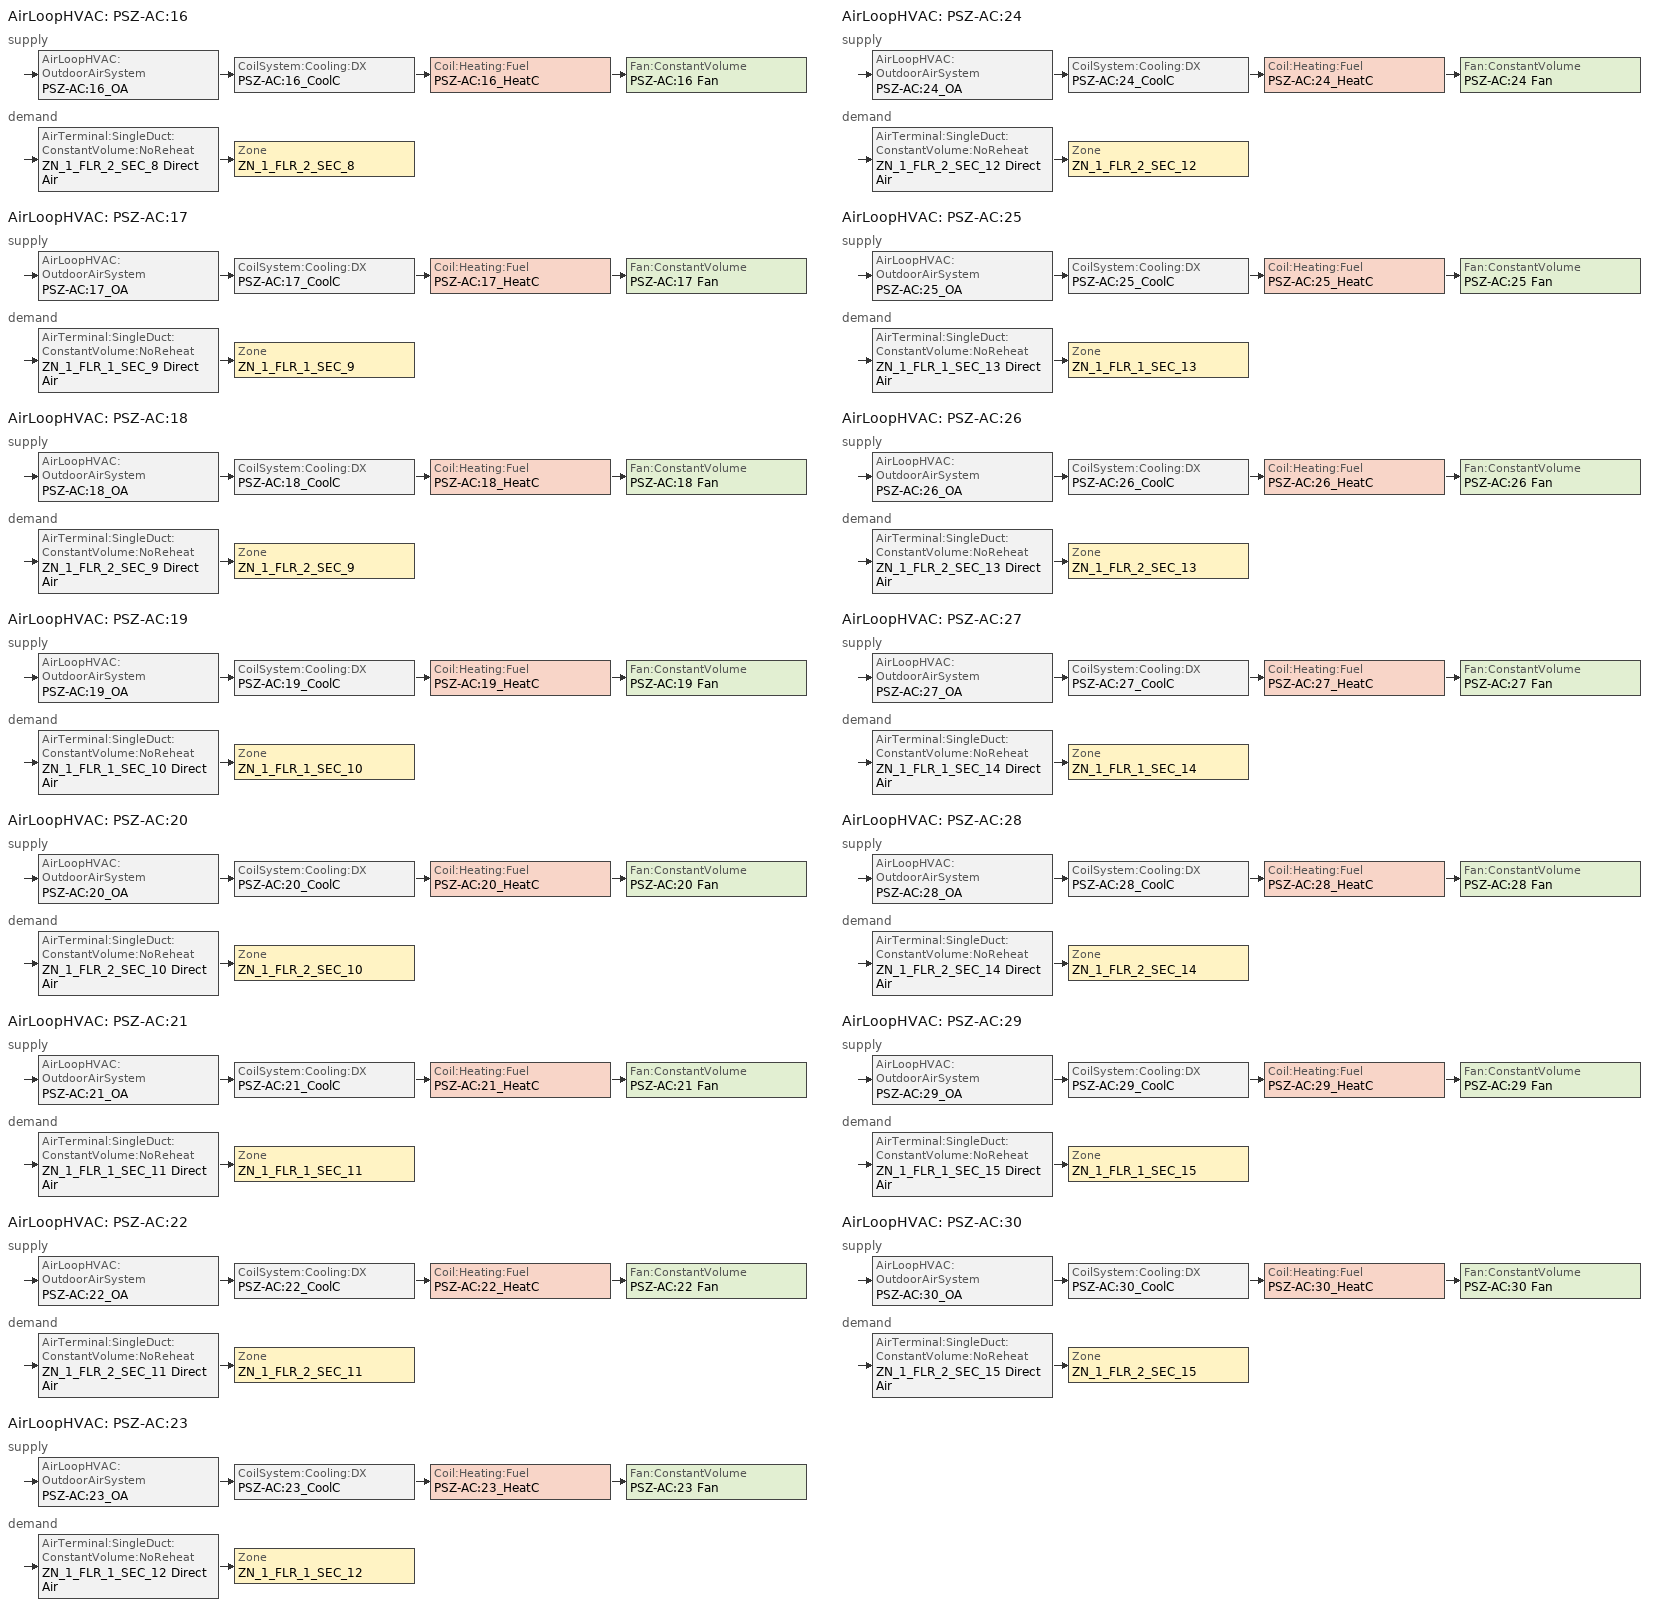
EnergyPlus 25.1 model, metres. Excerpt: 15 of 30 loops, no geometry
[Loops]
AirLoopHVAC 'PSZ-AC:16'
 supply: AirLoopHVAC:OutdoorAirSystem 'PSZ-AC:16_OA' > CoilSystem:Cooling:DX 'PSZ-AC:16_CoolC' > Coil:Heating:Fuel 'PSZ-AC:16_HeatC' > Fan:ConstantVolume 'PSZ-AC:16 Fan'
 demand: AirTerminal:SingleDuct:ConstantVolume:NoReheat 'ZN_1_FLR_2_SEC_8 Direct Air' > Zone 'ZN_1_FLR_2_SEC_8'
AirLoopHVAC 'PSZ-AC:17'
 supply: AirLoopHVAC:OutdoorAirSystem 'PSZ-AC:17_OA' > CoilSystem:Cooling:DX 'PSZ-AC:17_CoolC' > Coil:Heating:Fuel 'PSZ-AC:17_HeatC' > Fan:ConstantVolume 'PSZ-AC:17 Fan'
 demand: AirTerminal:SingleDuct:ConstantVolume:NoReheat 'ZN_1_FLR_1_SEC_9 Direct Air' > Zone 'ZN_1_FLR_1_SEC_9'
AirLoopHVAC 'PSZ-AC:18'
 supply: AirLoopHVAC:OutdoorAirSystem 'PSZ-AC:18_OA' > CoilSystem:Cooling:DX 'PSZ-AC:18_CoolC' > Coil:Heating:Fuel 'PSZ-AC:18_HeatC' > Fan:ConstantVolume 'PSZ-AC:18 Fan'
 demand: AirTerminal:SingleDuct:ConstantVolume:NoReheat 'ZN_1_FLR_2_SEC_9 Direct Air' > Zone 'ZN_1_FLR_2_SEC_9'
AirLoopHVAC 'PSZ-AC:19'
 supply: AirLoopHVAC:OutdoorAirSystem 'PSZ-AC:19_OA' > CoilSystem:Cooling:DX 'PSZ-AC:19_CoolC' > Coil:Heating:Fuel 'PSZ-AC:19_HeatC' > Fan:ConstantVolume 'PSZ-AC:19 Fan'
 demand: AirTerminal:SingleDuct:ConstantVolume:NoReheat 'ZN_1_FLR_1_SEC_10 Direct Air' > Zone 'ZN_1_FLR_1_SEC_10'
AirLoopHVAC 'PSZ-AC:20'
 supply: AirLoopHVAC:OutdoorAirSystem 'PSZ-AC:20_OA' > CoilSystem:Cooling:DX 'PSZ-AC:20_CoolC' > Coil:Heating:Fuel 'PSZ-AC:20_HeatC' > Fan:ConstantVolume 'PSZ-AC:20 Fan'
 demand: AirTerminal:SingleDuct:ConstantVolume:NoReheat 'ZN_1_FLR_2_SEC_10 Direct Air' > Zone 'ZN_1_FLR_2_SEC_10'
AirLoopHVAC 'PSZ-AC:21'
 supply: AirLoopHVAC:OutdoorAirSystem 'PSZ-AC:21_OA' > CoilSystem:Cooling:DX 'PSZ-AC:21_CoolC' > Coil:Heating:Fuel 'PSZ-AC:21_HeatC' > Fan:ConstantVolume 'PSZ-AC:21 Fan'
 demand: AirTerminal:SingleDuct:ConstantVolume:NoReheat 'ZN_1_FLR_1_SEC_11 Direct Air' > Zone 'ZN_1_FLR_1_SEC_11'
AirLoopHVAC 'PSZ-AC:22'
 supply: AirLoopHVAC:OutdoorAirSystem 'PSZ-AC:22_OA' > CoilSystem:Cooling:DX 'PSZ-AC:22_CoolC' > Coil:Heating:Fuel 'PSZ-AC:22_HeatC' > Fan:ConstantVolume 'PSZ-AC:22 Fan'
 demand: AirTerminal:SingleDuct:ConstantVolume:NoReheat 'ZN_1_FLR_2_SEC_11 Direct Air' > Zone 'ZN_1_FLR_2_SEC_11'
AirLoopHVAC 'PSZ-AC:23'
 supply: AirLoopHVAC:OutdoorAirSystem 'PSZ-AC:23_OA' > CoilSystem:Cooling:DX 'PSZ-AC:23_CoolC' > Coil:Heating:Fuel 'PSZ-AC:23_HeatC' > Fan:ConstantVolume 'PSZ-AC:23 Fan'
 demand: AirTerminal:SingleDuct:ConstantVolume:NoReheat 'ZN_1_FLR_1_SEC_12 Direct Air' > Zone 'ZN_1_FLR_1_SEC_12'
AirLoopHVAC 'PSZ-AC:24'
 supply: AirLoopHVAC:OutdoorAirSystem 'PSZ-AC:24_OA' > CoilSystem:Cooling:DX 'PSZ-AC:24_CoolC' > Coil:Heating:Fuel 'PSZ-AC:24_HeatC' > Fan:ConstantVolume 'PSZ-AC:24 Fan'
 demand: AirTerminal:SingleDuct:ConstantVolume:NoReheat 'ZN_1_FLR_2_SEC_12 Direct Air' > Zone 'ZN_1_FLR_2_SEC_12'
AirLoopHVAC 'PSZ-AC:25'
 supply: AirLoopHVAC:OutdoorAirSystem 'PSZ-AC:25_OA' > CoilSystem:Cooling:DX 'PSZ-AC:25_CoolC' > Coil:Heating:Fuel 'PSZ-AC:25_HeatC' > Fan:ConstantVolume 'PSZ-AC:25 Fan'
 demand: AirTerminal:SingleDuct:ConstantVolume:NoReheat 'ZN_1_FLR_1_SEC_13 Direct Air' > Zone 'ZN_1_FLR_1_SEC_13'
AirLoopHVAC 'PSZ-AC:26'
 supply: AirLoopHVAC:OutdoorAirSystem 'PSZ-AC:26_OA' > CoilSystem:Cooling:DX 'PSZ-AC:26_CoolC' > Coil:Heating:Fuel 'PSZ-AC:26_HeatC' > Fan:ConstantVolume 'PSZ-AC:26 Fan'
 demand: AirTerminal:SingleDuct:ConstantVolume:NoReheat 'ZN_1_FLR_2_SEC_13 Direct Air' > Zone 'ZN_1_FLR_2_SEC_13'
AirLoopHVAC 'PSZ-AC:27'
 supply: AirLoopHVAC:OutdoorAirSystem 'PSZ-AC:27_OA' > CoilSystem:Cooling:DX 'PSZ-AC:27_CoolC' > Coil:Heating:Fuel 'PSZ-AC:27_HeatC' > Fan:ConstantVolume 'PSZ-AC:27 Fan'
 demand: AirTerminal:SingleDuct:ConstantVolume:NoReheat 'ZN_1_FLR_1_SEC_14 Direct Air' > Zone 'ZN_1_FLR_1_SEC_14'
AirLoopHVAC 'PSZ-AC:28'
 supply: AirLoopHVAC:OutdoorAirSystem 'PSZ-AC:28_OA' > CoilSystem:Cooling:DX 'PSZ-AC:28_CoolC' > Coil:Heating:Fuel 'PSZ-AC:28_HeatC' > Fan:ConstantVolume 'PSZ-AC:28 Fan'
 demand: AirTerminal:SingleDuct:ConstantVolume:NoReheat 'ZN_1_FLR_2_SEC_14 Direct Air' > Zone 'ZN_1_FLR_2_SEC_14'
AirLoopHVAC 'PSZ-AC:29'
 supply: AirLoopHVAC:OutdoorAirSystem 'PSZ-AC:29_OA' > CoilSystem:Cooling:DX 'PSZ-AC:29_CoolC' > Coil:Heating:Fuel 'PSZ-AC:29_HeatC' > Fan:ConstantVolume 'PSZ-AC:29 Fan'
 demand: AirTerminal:SingleDuct:ConstantVolume:NoReheat 'ZN_1_FLR_1_SEC_15 Direct Air' > Zone 'ZN_1_FLR_1_SEC_15'
AirLoopHVAC 'PSZ-AC:30'
 supply: AirLoopHVAC:OutdoorAirSystem 'PSZ-AC:30_OA' > CoilSystem:Cooling:DX 'PSZ-AC:30_CoolC' > Coil:Heating:Fuel 'PSZ-AC:30_HeatC' > Fan:ConstantVolume 'PSZ-AC:30 Fan'
 demand: AirTerminal:SingleDuct:ConstantVolume:NoReheat 'ZN_1_FLR_2_SEC_15 Direct Air' > Zone 'ZN_1_FLR_2_SEC_15'
[ComponentCost:LineItem]
Name | Line Item Type | Item | Cost per Each {$} | Quantity | Cost per Unit of Output Capacity {$/kW}
Daylighting:ZN_1_FLR_2_SEC_8 | Daylighting:Controls | ZN_1_FLR_2_SEC_8 | 1 | 0
Infiltration:ZN_1_FLR_2_SEC_8 | General | ZN_1_FLR_2_SEC_8 | 1 | 0.0362
People:ZN_1_FLR_2_SEC_8 | General | ZN_1_FLR_2_SEC_8 | 1 | 2.6803
LIGHTING EQUIP:ZN_1_FLR_2_SEC_8 | Lights | ZN_1_FLR_2_SEC_8 |  |  | 1
ELECTRIC EQUIPMENT:ZN_1_FLR_2_SEC_8:MiscPlug | General | ZN_1_FLR_2_SEC_8 | 1 | 0.5388
Daylighting:ZN_1_FLR_1_SEC_9 | Daylighting:Controls | ZN_1_FLR_1_SEC_9 | 1 | 0
Infiltration:ZN_1_FLR_1_SEC_9 | General | ZN_1_FLR_1_SEC_9 | 1 | 0.0351
People:ZN_1_FLR_1_SEC_9 | General | ZN_1_FLR_1_SEC_9 | 1 | 2.6035
LIGHTING EQUIP:ZN_1_FLR_1_SEC_9 | Lights | ZN_1_FLR_1_SEC_9 |  |  | 1
ELECTRIC EQUIPMENT:ZN_1_FLR_1_SEC_9:MiscPlug | General | ZN_1_FLR_1_SEC_9 | 1 | 0.5234
Daylighting:ZN_1_FLR_2_SEC_9 | Daylighting:Controls | ZN_1_FLR_2_SEC_9 | 1 | 0
Infiltration:ZN_1_FLR_2_SEC_9 | General | ZN_1_FLR_2_SEC_9 | 1 | 0.0351
People:ZN_1_FLR_2_SEC_9 | General | ZN_1_FLR_2_SEC_9 | 1 | 2.6035
LIGHTING EQUIP:ZN_1_FLR_2_SEC_9 | Lights | ZN_1_FLR_2_SEC_9 |  |  | 1
ELECTRIC EQUIPMENT:ZN_1_FLR_2_SEC_9:MiscPlug | General | ZN_1_FLR_2_SEC_9 | 1 | 0.5234
Daylighting:ZN_1_FLR_1_SEC_10 | Daylighting:Controls | ZN_1_FLR_1_SEC_10 | 1 | 0
Infiltration:ZN_1_FLR_1_SEC_10 | General | ZN_1_FLR_1_SEC_10 | 1 | 0.0362
People:ZN_1_FLR_1_SEC_10 | General | ZN_1_FLR_1_SEC_10 | 1 | 2.6803
LIGHTING EQUIP:ZN_1_FLR_1_SEC_10 | Lights | ZN_1_FLR_1_SEC_10 |  |  | 1
ELECTRIC EQUIPMENT:ZN_1_FLR_1_SEC_10:MiscPlug | General | ZN_1_FLR_1_SEC_10 | 1 | 0.5388
Daylighting:ZN_1_FLR_2_SEC_10 | Daylighting:Controls | ZN_1_FLR_2_SEC_10 | 1 | 0
Infiltration:ZN_1_FLR_2_SEC_10 | General | ZN_1_FLR_2_SEC_10 | 1 | 0.0362
People:ZN_1_FLR_2_SEC_10 | General | ZN_1_FLR_2_SEC_10 | 1 | 2.6803
LIGHTING EQUIP:ZN_1_FLR_2_SEC_10 | Lights | ZN_1_FLR_2_SEC_10 |  |  | 1
ELECTRIC EQUIPMENT:ZN_1_FLR_2_SEC_10:MiscPlug | General | ZN_1_FLR_2_SEC_10 | 1 | 0.5388
Daylighting:ZN_1_FLR_1_SEC_11 | Daylighting:Controls | ZN_1_FLR_1_SEC_11 | 1 | 0
Infiltration:ZN_1_FLR_1_SEC_11 | General | ZN_1_FLR_1_SEC_11 | 1 | 0.0252
People:ZN_1_FLR_1_SEC_11 | General | ZN_1_FLR_1_SEC_11 | 1 | 1.8637
LIGHTING EQUIP:ZN_1_FLR_1_SEC_11 | Lights | ZN_1_FLR_1_SEC_11 |  |  | 1
ELECTRIC EQUIPMENT:ZN_1_FLR_1_SEC_11:MiscPlug | General | ZN_1_FLR_1_SEC_11 | 1 | 0.3746
Daylighting:ZN_1_FLR_2_SEC_11 | Daylighting:Controls | ZN_1_FLR_2_SEC_11 | 1 | 0
Infiltration:ZN_1_FLR_2_SEC_11 | General | ZN_1_FLR_2_SEC_11 | 1 | 0.0252
People:ZN_1_FLR_2_SEC_11 | General | ZN_1_FLR_2_SEC_11 | 1 | 1.8637
LIGHTING EQUIP:ZN_1_FLR_2_SEC_11 | Lights | ZN_1_FLR_2_SEC_11 |  |  | 1
ELECTRIC EQUIPMENT:ZN_1_FLR_2_SEC_11:MiscPlug | General | ZN_1_FLR_2_SEC_11 | 1 | 0.3746
Daylighting:ZN_1_FLR_1_SEC_12 | Daylighting:Controls | ZN_1_FLR_1_SEC_12 | 1 | 0
Infiltration:ZN_1_FLR_1_SEC_12 | General | ZN_1_FLR_1_SEC_12 | 1 | 0.0855
People:ZN_1_FLR_1_SEC_12 | General | ZN_1_FLR_1_SEC_12 | 1 | 6.3309
LIGHTING EQUIP:ZN_1_FLR_1_SEC_12 | Lights | ZN_1_FLR_1_SEC_12 |  |  | 1
ELECTRIC EQUIPMENT:ZN_1_FLR_1_SEC_12:MiscPlug | General | ZN_1_FLR_1_SEC_12 | 1 | 1.2727
Daylighting:ZN_1_FLR_2_SEC_12 | Daylighting:Controls | ZN_1_FLR_2_SEC_12 | 1 | 0
Infiltration:ZN_1_FLR_2_SEC_12 | General | ZN_1_FLR_2_SEC_12 | 1 | 0.0855
People:ZN_1_FLR_2_SEC_12 | General | ZN_1_FLR_2_SEC_12 | 1 | 6.3309
LIGHTING EQUIP:ZN_1_FLR_2_SEC_12 | Lights | ZN_1_FLR_2_SEC_12 |  |  | 1
ELECTRIC EQUIPMENT:ZN_1_FLR_2_SEC_12:MiscPlug | General | ZN_1_FLR_2_SEC_12 | 1 | 1.2727
Infiltration:ZN_1_FLR_1_SEC_13 | General | ZN_1_FLR_1_SEC_13 | 1 | 0.0954
People:ZN_1_FLR_1_SEC_13 | General | ZN_1_FLR_1_SEC_13 | 1 | 7.0708
LIGHTING EQUIP:ZN_1_FLR_1_SEC_13 | Lights | ZN_1_FLR_1_SEC_13 |  |  | 1
ELECTRIC EQUIPMENT:ZN_1_FLR_1_SEC_13:MiscPlug | General | ZN_1_FLR_1_SEC_13 | 1 | 1.4214
Infiltration:ZN_1_FLR_2_SEC_13 | General | ZN_1_FLR_2_SEC_13 | 1 | 0.0954
People:ZN_1_FLR_2_SEC_13 | General | ZN_1_FLR_2_SEC_13 | 1 | 7.0708
LIGHTING EQUIP:ZN_1_FLR_2_SEC_13 | Lights | ZN_1_FLR_2_SEC_13 |  |  | 1
ELECTRIC EQUIPMENT:ZN_1_FLR_2_SEC_13:MiscPlug | General | ZN_1_FLR_2_SEC_13 | 1 | 1.4214
Infiltration:ZN_1_FLR_1_SEC_14 | General | ZN_1_FLR_1_SEC_14 | 1 | 0.0087
People:ZN_1_FLR_1_SEC_14 | General | ZN_1_FLR_1_SEC_14 | 1 | 0.6436
LIGHTING EQUIP:ZN_1_FLR_1_SEC_14 | Lights | ZN_1_FLR_1_SEC_14 |  |  | 1
ELECTRIC EQUIPMENT:ZN_1_FLR_1_SEC_14:MiscPlug | General | ZN_1_FLR_1_SEC_14 | 1 | 0.1294
Infiltration:ZN_1_FLR_2_SEC_14 | General | ZN_1_FLR_2_SEC_14 | 1 | 0.0087
People:ZN_1_FLR_2_SEC_14 | General | ZN_1_FLR_2_SEC_14 | 1 | 0.6436
LIGHTING EQUIP:ZN_1_FLR_2_SEC_14 | Lights | ZN_1_FLR_2_SEC_14 |  |  | 1
ELECTRIC EQUIPMENT:ZN_1_FLR_2_SEC_14:MiscPlug | General | ZN_1_FLR_2_SEC_14 | 1 | 0.1294
Infiltration:ZN_1_FLR_1_SEC_15 | General | ZN_1_FLR_1_SEC_15 | 1 | 0.0954
People:ZN_1_FLR_1_SEC_15 | General | ZN_1_FLR_1_SEC_15 | 1 | 7.0708
LIGHTING EQUIP:ZN_1_FLR_1_SEC_15 | Lights | ZN_1_FLR_1_SEC_15 |  |  | 1
ELECTRIC EQUIPMENT:ZN_1_FLR_1_SEC_15:MiscPlug | General | ZN_1_FLR_1_SEC_15 | 1 | 1.4214
Infiltration:ZN_1_FLR_2_SEC_15 | General | ZN_1_FLR_2_SEC_15 | 1 | 0.0954
People:ZN_1_FLR_2_SEC_15 | General | ZN_1_FLR_2_SEC_15 | 1 | 7.0708
LIGHTING EQUIP:ZN_1_FLR_2_SEC_15 | Lights | ZN_1_FLR_2_SEC_15 |  |  | 1
ELECTRIC EQUIPMENT:ZN_1_FLR_2_SEC_15:MiscPlug | General | ZN_1_FLR_2_SEC_15 | 1 | 1.4214
[Sizing:Zone] Zone Cooling Design Supply Air Temperature Input Method=SupplyAirTemperature; Zone Cooling Design Supply Air Temperature {C}=14; Zone Heating Design Supply Air Temperature Input Method=SupplyAirTemperature; Zone Heating Design Supply Air Temperature {C}=40; Zone Cooling Design Supply Air Humidity Ratio {kgWater/kgDryAir}=0.0085; Zone Heating Design Supply Air Humidity Ratio {kgWater/kgDryAir}=0.008; Zone Heating Sizing Factor=0; Zone Cooling Sizing Factor=0; Cooling Design Air Flow Method=DesignDay; Cooling Design Air Flow Rate {m3/s}=0; Cooling Minimum Air Flow {m3/s}=0; Cooling Minimum Air Flow Fraction=0; Heating Design Air Flow Method=DesignDay; Heating Design Air Flow Rate {m3/s}=0
Name | Design Specification Outdoor Air Object
ZN_1_FLR_2_SEC_8 | SZ DSOA ZN_1_FLR_2_SEC_8
ZN_1_FLR_1_SEC_9 | SZ DSOA ZN_1_FLR_1_SEC_9
ZN_1_FLR_2_SEC_9 | SZ DSOA ZN_1_FLR_2_SEC_9
ZN_1_FLR_1_SEC_10 | SZ DSOA ZN_1_FLR_1_SEC_10
ZN_1_FLR_2_SEC_10 | SZ DSOA ZN_1_FLR_2_SEC_10
ZN_1_FLR_1_SEC_11 | SZ DSOA ZN_1_FLR_1_SEC_11
ZN_1_FLR_2_SEC_11 | SZ DSOA ZN_1_FLR_2_SEC_11
ZN_1_FLR_1_SEC_12 | SZ DSOA ZN_1_FLR_1_SEC_12
ZN_1_FLR_2_SEC_12 | SZ DSOA ZN_1_FLR_2_SEC_12
ZN_1_FLR_1_SEC_13 | SZ DSOA ZN_1_FLR_1_SEC_13
ZN_1_FLR_2_SEC_13 | SZ DSOA ZN_1_FLR_2_SEC_13
ZN_1_FLR_1_SEC_14 | SZ DSOA ZN_1_FLR_1_SEC_14
ZN_1_FLR_2_SEC_14 | SZ DSOA ZN_1_FLR_2_SEC_14
ZN_1_FLR_1_SEC_15 | SZ DSOA ZN_1_FLR_1_SEC_15
ZN_1_FLR_2_SEC_15 | SZ DSOA ZN_1_FLR_2_SEC_15
[DesignSpecification:OutdoorAir] Outdoor Air Method=Flow/Zone; Outdoor Air Flow per Zone Floor Area {m3/s-m2}=0
Name | Outdoor Air Flow per Zone {m3/s}
SZ DSOA ZN_1_FLR_2_SEC_8; SZ DSOA ZN_1_FLR_1_SEC_10; SZ DSOA ZN_1_FLR_2_SEC_10 | 0.0268905
SZ DSOA ZN_1_FLR_1_SEC_9; SZ DSOA ZN_1_FLR_2_SEC_9 | 0.0261197
SZ DSOA ZN_1_FLR_1_SEC_11; SZ DSOA ZN_1_FLR_2_SEC_11 | 0.0186979
SZ DSOA ZN_1_FLR_1_SEC_12; SZ DSOA ZN_1_FLR_2_SEC_12 | 0.0635154
SZ DSOA ZN_1_FLR_1_SEC_13; SZ DSOA ZN_1_FLR_2_SEC_13; SZ DSOA ZN_1_FLR_1_SEC_15; SZ DSOA ZN_1_FLR_2_SEC_15 | 0.070939
SZ DSOA ZN_1_FLR_1_SEC_14; SZ DSOA ZN_1_FLR_2_SEC_14 | 0.00645702
[ZoneControl:Thermostat] Control Type Schedule=Dual Zone Control Type Sched
Name | Zone or ZoneList | Control 1
ZN_1_FLR_2_SEC_8 Thermostat | ZN_1_FLR_2_SEC_8 | ZN_1_FLR_2_SEC_8 DualSPSched
ZN_1_FLR_1_SEC_9 Thermostat | ZN_1_FLR_1_SEC_9 | ZN_1_FLR_1_SEC_9 DualSPSched
ZN_1_FLR_2_SEC_9 Thermostat | ZN_1_FLR_2_SEC_9 | ZN_1_FLR_2_SEC_9 DualSPSched
ZN_1_FLR_1_SEC_10 Thermostat | ZN_1_FLR_1_SEC_10 | ZN_1_FLR_1_SEC_10 DualSPSched
ZN_1_FLR_2_SEC_10 Thermostat | ZN_1_FLR_2_SEC_10 | ZN_1_FLR_2_SEC_10 DualSPSched
ZN_1_FLR_1_SEC_11 Thermostat | ZN_1_FLR_1_SEC_11 | ZN_1_FLR_1_SEC_11 DualSPSched
ZN_1_FLR_2_SEC_11 Thermostat | ZN_1_FLR_2_SEC_11 | ZN_1_FLR_2_SEC_11 DualSPSched
ZN_1_FLR_1_SEC_12 Thermostat | ZN_1_FLR_1_SEC_12 | ZN_1_FLR_1_SEC_12 DualSPSched
ZN_1_FLR_2_SEC_12 Thermostat | ZN_1_FLR_2_SEC_12 | ZN_1_FLR_2_SEC_12 DualSPSched
ZN_1_FLR_1_SEC_13 Thermostat | ZN_1_FLR_1_SEC_13 | ZN_1_FLR_1_SEC_13 DualSPSched
ZN_1_FLR_2_SEC_13 Thermostat | ZN_1_FLR_2_SEC_13 | ZN_1_FLR_2_SEC_13 DualSPSched
ZN_1_FLR_1_SEC_14 Thermostat | ZN_1_FLR_1_SEC_14 | ZN_1_FLR_1_SEC_14 DualSPSched
ZN_1_FLR_2_SEC_14 Thermostat | ZN_1_FLR_2_SEC_14 | ZN_1_FLR_2_SEC_14 DualSPSched
ZN_1_FLR_1_SEC_15 Thermostat | ZN_1_FLR_1_SEC_15 | ZN_1_FLR_1_SEC_15 DualSPSched
ZN_1_FLR_2_SEC_15 Thermostat | ZN_1_FLR_2_SEC_15 | ZN_1_FLR_2_SEC_15 DualSPSched
[ThermostatSetpoint:DualSetpoint] Heating Setpoint Temperature Schedule=HtgSetP_Sch; Cooling Setpoint Temperature Schedule=ClgSetP_Sch
ZN_1_FLR_2_SEC_8 DualSPSched; ZN_1_FLR_1_SEC_9 DualSPSched; ZN_1_FLR_2_SEC_9 DualSPSched; ZN_1_FLR_1_SEC_10 DualSPSched; ZN_1_FLR_2_SEC_10 DualSPSched; ZN_1_FLR_1_SEC_11 DualSPSched; ZN_1_FLR_2_SEC_11 DualSPSched; ZN_1_FLR_1_SEC_12 DualSPSched; ZN_1_FLR_2_SEC_12 DualSPSched; ZN_1_FLR_1_SEC_13 DualSPSched; ZN_1_FLR_2_SEC_13 DualSPSched; ZN_1_FLR_1_SEC_14 DualSPSched; ZN_1_FLR_2_SEC_14 DualSPSched; ZN_1_FLR_1_SEC_15 DualSPSched; ZN_1_FLR_2_SEC_15 DualSPSched
[Zone equipment]
ZN_1_FLR_2_SEC_8: ZN_1_FLR_2_SEC_8 Direct Air
ZN_1_FLR_1_SEC_9: ZN_1_FLR_1_SEC_9 Direct Air
ZN_1_FLR_2_SEC_9: ZN_1_FLR_2_SEC_9 Direct Air
ZN_1_FLR_1_SEC_10: ZN_1_FLR_1_SEC_10 Direct Air
ZN_1_FLR_2_SEC_10: ZN_1_FLR_2_SEC_10 Direct Air
ZN_1_FLR_1_SEC_11: ZN_1_FLR_1_SEC_11 Direct Air
ZN_1_FLR_2_SEC_11: ZN_1_FLR_2_SEC_11 Direct Air
ZN_1_FLR_1_SEC_12: ZN_1_FLR_1_SEC_12 Direct Air
ZN_1_FLR_2_SEC_12: ZN_1_FLR_2_SEC_12 Direct Air
ZN_1_FLR_1_SEC_13: ZN_1_FLR_1_SEC_13 Direct Air
ZN_1_FLR_2_SEC_13: ZN_1_FLR_2_SEC_13 Direct Air
ZN_1_FLR_1_SEC_14: ZN_1_FLR_1_SEC_14 Direct Air
ZN_1_FLR_2_SEC_14: ZN_1_FLR_2_SEC_14 Direct Air
ZN_1_FLR_1_SEC_15: ZN_1_FLR_1_SEC_15 Direct Air
ZN_1_FLR_2_SEC_15: ZN_1_FLR_2_SEC_15 Direct Air
[AirTerminal:SingleDuct:ConstantVolume:NoReheat] Availability Schedule=ALWAYS_ON; Maximum Air Flow Rate {m3/s}=AUTOSIZE
ZN_1_FLR_2_SEC_8 Direct Air; ZN_1_FLR_1_SEC_9 Direct Air; ZN_1_FLR_2_SEC_9 Direct Air; ZN_1_FLR_1_SEC_10 Direct Air; ZN_1_FLR_2_SEC_10 Direct Air; ZN_1_FLR_1_SEC_11 Direct Air; ZN_1_FLR_2_SEC_11 Direct Air; ZN_1_FLR_1_SEC_12 Direct Air; ZN_1_FLR_2_SEC_12 Direct Air; ZN_1_FLR_1_SEC_13 Direct Air; ZN_1_FLR_2_SEC_13 Direct Air; ZN_1_FLR_1_SEC_14 Direct Air; ZN_1_FLR_2_SEC_14 Direct Air; ZN_1_FLR_1_SEC_15 Direct Air; ZN_1_FLR_2_SEC_15 Direct Air
[SetpointManager:SingleZone:Reheat] Control Variable=Temperature; Minimum Supply Air Temperature {C}=13; Maximum Supply Air Temperature {C}=40
Name | Control Zone | Setpoint Node or NodeList
SupAirTemp MngrZN_1_FLR_2_SEC_8 | ZN_1_FLR_2_SEC_8 | PSZ-AC:16 Supply Equipment Outlet Node
SupAirTemp MngrZN_1_FLR_1_SEC_9 | ZN_1_FLR_1_SEC_9 | PSZ-AC:17 Supply Equipment Outlet Node
SupAirTemp MngrZN_1_FLR_2_SEC_9 | ZN_1_FLR_2_SEC_9 | PSZ-AC:18 Supply Equipment Outlet Node
SupAirTemp MngrZN_1_FLR_1_SEC_10 | ZN_1_FLR_1_SEC_10 | PSZ-AC:19 Supply Equipment Outlet Node
SupAirTemp MngrZN_1_FLR_2_SEC_10 | ZN_1_FLR_2_SEC_10 | PSZ-AC:20 Supply Equipment Outlet Node
SupAirTemp MngrZN_1_FLR_1_SEC_11 | ZN_1_FLR_1_SEC_11 | PSZ-AC:21 Supply Equipment Outlet Node
SupAirTemp MngrZN_1_FLR_2_SEC_11 | ZN_1_FLR_2_SEC_11 | PSZ-AC:22 Supply Equipment Outlet Node
SupAirTemp MngrZN_1_FLR_1_SEC_12 | ZN_1_FLR_1_SEC_12 | PSZ-AC:23 Supply Equipment Outlet Node
SupAirTemp MngrZN_1_FLR_2_SEC_12 | ZN_1_FLR_2_SEC_12 | PSZ-AC:24 Supply Equipment Outlet Node
SupAirTemp MngrZN_1_FLR_1_SEC_13 | ZN_1_FLR_1_SEC_13 | PSZ-AC:25 Supply Equipment Outlet Node
SupAirTemp MngrZN_1_FLR_2_SEC_13 | ZN_1_FLR_2_SEC_13 | PSZ-AC:26 Supply Equipment Outlet Node
SupAirTemp MngrZN_1_FLR_1_SEC_14 | ZN_1_FLR_1_SEC_14 | PSZ-AC:27 Supply Equipment Outlet Node
SupAirTemp MngrZN_1_FLR_2_SEC_14 | ZN_1_FLR_2_SEC_14 | PSZ-AC:28 Supply Equipment Outlet Node
SupAirTemp MngrZN_1_FLR_1_SEC_15 | ZN_1_FLR_1_SEC_15 | PSZ-AC:29 Supply Equipment Outlet Node
SupAirTemp MngrZN_1_FLR_2_SEC_15 | ZN_1_FLR_2_SEC_15 | PSZ-AC:30 Supply Equipment Outlet Node
[AirLoopHVAC] Design Supply Air Flow Rate {m3/s}=AUTOSIZE
PSZ-AC:16; PSZ-AC:17; PSZ-AC:18; PSZ-AC:19; PSZ-AC:20; PSZ-AC:21; PSZ-AC:22; PSZ-AC:23; PSZ-AC:24; PSZ-AC:25; PSZ-AC:26; PSZ-AC:27; PSZ-AC:28; PSZ-AC:29; PSZ-AC:30
[SetpointManager:MixedAir] Control Variable=Temperature
Name | Setpoint Node or NodeList
PSZ-AC:16_CoolC SAT Manager | PSZ-AC:16_CoolC-PSZ-AC:16_HeatCNode
PSZ-AC:16_HeatC MixedAir Manager | PSZ-AC:16_HeatC-PSZ-AC:16 FanNode
PSZ-AC:16_OAMixed Air Temp Manager | PSZ-AC:16_OA-PSZ-AC:16_CoolCNode
PSZ-AC:17_CoolC SAT Manager | PSZ-AC:17_CoolC-PSZ-AC:17_HeatCNode
PSZ-AC:17_HeatC MixedAir Manager | PSZ-AC:17_HeatC-PSZ-AC:17 FanNode
PSZ-AC:17_OAMixed Air Temp Manager | PSZ-AC:17_OA-PSZ-AC:17_CoolCNode
PSZ-AC:18_CoolC SAT Manager | PSZ-AC:18_CoolC-PSZ-AC:18_HeatCNode
PSZ-AC:18_HeatC MixedAir Manager | PSZ-AC:18_HeatC-PSZ-AC:18 FanNode
PSZ-AC:18_OAMixed Air Temp Manager | PSZ-AC:18_OA-PSZ-AC:18_CoolCNode
PSZ-AC:19_CoolC SAT Manager | PSZ-AC:19_CoolC-PSZ-AC:19_HeatCNode
PSZ-AC:19_HeatC MixedAir Manager | PSZ-AC:19_HeatC-PSZ-AC:19 FanNode
PSZ-AC:19_OAMixed Air Temp Manager | PSZ-AC:19_OA-PSZ-AC:19_CoolCNode
PSZ-AC:20_CoolC SAT Manager | PSZ-AC:20_CoolC-PSZ-AC:20_HeatCNode
PSZ-AC:20_HeatC MixedAir Manager | PSZ-AC:20_HeatC-PSZ-AC:20 FanNode
PSZ-AC:20_OAMixed Air Temp Manager | PSZ-AC:20_OA-PSZ-AC:20_CoolCNode
PSZ-AC:21_CoolC SAT Manager | PSZ-AC:21_CoolC-PSZ-AC:21_HeatCNode
PSZ-AC:21_HeatC MixedAir Manager | PSZ-AC:21_HeatC-PSZ-AC:21 FanNode
PSZ-AC:21_OAMixed Air Temp Manager | PSZ-AC:21_OA-PSZ-AC:21_CoolCNode
PSZ-AC:22_CoolC SAT Manager | PSZ-AC:22_CoolC-PSZ-AC:22_HeatCNode
PSZ-AC:22_HeatC MixedAir Manager | PSZ-AC:22_HeatC-PSZ-AC:22 FanNode
PSZ-AC:22_OAMixed Air Temp Manager | PSZ-AC:22_OA-PSZ-AC:22_CoolCNode
PSZ-AC:23_CoolC SAT Manager | PSZ-AC:23_CoolC-PSZ-AC:23_HeatCNode
PSZ-AC:23_HeatC MixedAir Manager | PSZ-AC:23_HeatC-PSZ-AC:23 FanNode
PSZ-AC:23_OAMixed Air Temp Manager | PSZ-AC:23_OA-PSZ-AC:23_CoolCNode
PSZ-AC:24_CoolC SAT Manager | PSZ-AC:24_CoolC-PSZ-AC:24_HeatCNode
PSZ-AC:24_HeatC MixedAir Manager | PSZ-AC:24_HeatC-PSZ-AC:24 FanNode
PSZ-AC:24_OAMixed Air Temp Manager | PSZ-AC:24_OA-PSZ-AC:24_CoolCNode
PSZ-AC:25_CoolC SAT Manager | PSZ-AC:25_CoolC-PSZ-AC:25_HeatCNode
PSZ-AC:25_HeatC MixedAir Manager | PSZ-AC:25_HeatC-PSZ-AC:25 FanNode
PSZ-AC:25_OAMixed Air Temp Manager | PSZ-AC:25_OA-PSZ-AC:25_CoolCNode
PSZ-AC:26_CoolC SAT Manager | PSZ-AC:26_CoolC-PSZ-AC:26_HeatCNode
PSZ-AC:26_HeatC MixedAir Manager | PSZ-AC:26_HeatC-PSZ-AC:26 FanNode
PSZ-AC:26_OAMixed Air Temp Manager | PSZ-AC:26_OA-PSZ-AC:26_CoolCNode
PSZ-AC:27_CoolC SAT Manager | PSZ-AC:27_CoolC-PSZ-AC:27_HeatCNode
PSZ-AC:27_HeatC MixedAir Manager | PSZ-AC:27_HeatC-PSZ-AC:27 FanNode
PSZ-AC:27_OAMixed Air Temp Manager | PSZ-AC:27_OA-PSZ-AC:27_CoolCNode
PSZ-AC:28_CoolC SAT Manager | PSZ-AC:28_CoolC-PSZ-AC:28_HeatCNode
PSZ-AC:28_HeatC MixedAir Manager | PSZ-AC:28_HeatC-PSZ-AC:28 FanNode
PSZ-AC:28_OAMixed Air Temp Manager | PSZ-AC:28_OA-PSZ-AC:28_CoolCNode
PSZ-AC:29_CoolC SAT Manager | PSZ-AC:29_CoolC-PSZ-AC:29_HeatCNode
PSZ-AC:29_HeatC MixedAir Manager | PSZ-AC:29_HeatC-PSZ-AC:29 FanNode
PSZ-AC:29_OAMixed Air Temp Manager | PSZ-AC:29_OA-PSZ-AC:29_CoolCNode
PSZ-AC:30_CoolC SAT Manager | PSZ-AC:30_CoolC-PSZ-AC:30_HeatCNode
PSZ-AC:30_HeatC MixedAir Manager | PSZ-AC:30_HeatC-PSZ-AC:30 FanNode
PSZ-AC:30_OAMixed Air Temp Manager | PSZ-AC:30_OA-PSZ-AC:30_CoolCNode
[Sizing:System] Type of Load to Size On=Sensible; Design Outdoor Air Flow Rate {m3/s}=AUTOSIZE; Central Heating Maximum System Air Flow Ratio=1; Preheat Design Temperature {C}=7; Preheat Design Humidity Ratio {kgWater/kgDryAir}=0.008; Precool Design Temperature {C}=12.8; Precool Design Humidity Ratio {kgWater/kgDryAir}=0.008; Central Cooling Design Supply Air Temperature {C}=12.8; Central Heating Design Supply Air Temperature {C}=40; Type of Zone Sum to Use=NonCoincident; 100% Outdoor Air in Cooling=No; 100% Outdoor Air in Heating=No; Central Cooling Design Supply Air Humidity Ratio {kgWater/kgDryAir}=0.0085; Central Heating Design Supply Air Humidity Ratio {kgWater/kgDryAir}=0.008; Cooling Supply Air Flow Rate Method=DesignDay; Cooling Supply Air Flow Rate {m3/s}=0; Heating Supply Air Flow Rate Method=DesignDay; Heating Supply Air Flow Rate {m3/s}=0; System Outdoor Air Method=ZoneSum; Zone Maximum Outdoor Air Fraction=1; Cooling Design Capacity Method=CoolingDesignCapacity; Cooling Design Capacity {W}=autosize; Heating Design Capacity Method=HeatingDesignCapacity; Heating Design Capacity {W}=autosize; Central Cooling Capacity Control Method=OnOff
PSZ-AC:16; PSZ-AC:17; PSZ-AC:18; PSZ-AC:19; PSZ-AC:20; PSZ-AC:21; PSZ-AC:22; PSZ-AC:23; PSZ-AC:24; PSZ-AC:25; PSZ-AC:26; PSZ-AC:27; PSZ-AC:28; PSZ-AC:29; PSZ-AC:30
[AvailabilityManager:NightCycle] Applicability Schedule=Always_On; Fan Schedule=HVACOperationSchd; Control Type=CycleOnAny; Thermostat Tolerance {deltaC}=1; Cycling Run Time Control Type=FixedRunTime; Cycling Run Time {s}=1800
PSZ-AC:18 Availability Manager; PSZ-AC:19 Availability Manager; PSZ-AC:20 Availability Manager; PSZ-AC:21 Availability Manager; PSZ-AC:22 Availability Manager; PSZ-AC:23 Availability Manager; PSZ-AC:24 Availability Manager; PSZ-AC:25 Availability Manager; PSZ-AC:26 Availability Manager; PSZ-AC:27 Availability Manager; PSZ-AC:28 Availability Manager; PSZ-AC:29 Availability Manager; PSZ-AC:30 Availability Manager
[Controller:OutdoorAir] Minimum Outdoor Air Flow Rate {m3/s}=AUTOSIZE; Maximum Outdoor Air Flow Rate {m3/s}=AUTOSIZE; Economizer Control Type=FixedDryBulb; Economizer Control Action Type=ModulateFlow; Economizer Maximum Limit Dry-Bulb Temperature {C}=19; Economizer Maximum Limit Enthalpy {J/kg}=32000; Economizer Minimum Limit Dry-Bulb Temperature {C}=0; Lockout Type=NoLockout; Minimum Limit Type=FixedMinimum; Minimum Outdoor Air Schedule=MinOA_MotorizedDamper_Sched
PSZ-AC:16_OA_Controller; PSZ-AC:17_OA_Controller; PSZ-AC:18_OA_Controller; PSZ-AC:19_OA_Controller; PSZ-AC:20_OA_Controller; PSZ-AC:21_OA_Controller; PSZ-AC:22_OA_Controller; PSZ-AC:23_OA_Controller; PSZ-AC:24_OA_Controller; PSZ-AC:25_OA_Controller; PSZ-AC:26_OA_Controller; PSZ-AC:27_OA_Controller; PSZ-AC:28_OA_Controller; PSZ-AC:29_OA_Controller; PSZ-AC:30_OA_Controller
[CoilSystem:Cooling:DX] Availability Schedule=ALWAYS_ON
Name | Cooling Coil
PSZ-AC:16_CoolC | PSZ-AC:16_CoolC DXCoil
PSZ-AC:17_CoolC | PSZ-AC:17_CoolC DXCoil
PSZ-AC:18_CoolC | PSZ-AC:18_CoolC DXCoil
PSZ-AC:19_CoolC | PSZ-AC:19_CoolC DXCoil
PSZ-AC:20_CoolC | PSZ-AC:20_CoolC DXCoil
PSZ-AC:21_CoolC | PSZ-AC:21_CoolC DXCoil
PSZ-AC:22_CoolC | PSZ-AC:22_CoolC DXCoil
PSZ-AC:23_CoolC | PSZ-AC:23_CoolC DXCoil
PSZ-AC:24_CoolC | PSZ-AC:24_CoolC DXCoil
PSZ-AC:25_CoolC | PSZ-AC:25_CoolC DXCoil
PSZ-AC:26_CoolC | PSZ-AC:26_CoolC DXCoil
PSZ-AC:27_CoolC | PSZ-AC:27_CoolC DXCoil
PSZ-AC:28_CoolC | PSZ-AC:28_CoolC DXCoil
PSZ-AC:29_CoolC | PSZ-AC:29_CoolC DXCoil
PSZ-AC:30_CoolC | PSZ-AC:30_CoolC DXCoil
[Coil:Cooling:DX:SingleSpeed] Availability Schedule=ALWAYS_ON; Gross Rated Total Cooling Capacity {W}=AUTOSIZE; Gross Rated Sensible Heat Ratio=AUTOSIZE; Gross Rated Cooling COP {W/W}=3; Rated Air Flow Rate {m3/s}=AUTOSIZE; 2023 Rated Evaporator Fan Power Per Volume Flow {W/(m3/s)}=934.4
Name | Total Cooling Capacity Function of Temperature Curve | Total Cooling Capacity Function of Flow Fraction Curve | Energy Input Ratio Function of Temperature Curve | Energy Input Ratio Function of Flow Fraction Curve | Part Load Fraction Correlation Curve
PSZ-AC:16_CoolC DXCoil | PSZ-AC:16_CoolCCarrier48TM014_12tons_CapFT | PSZ-AC:16_CoolCCarrier48TM014_12tons_FFF | PSZ-AC:16_CoolCCarrier48TM014_12tons_EIRFT | PSZ-AC:16_CoolCCarrier48TM014_12tons_EIRFFF | PSZ-AC:16_CoolCIEA_HVAC_BESTEST_9ton-PLR
PSZ-AC:17_CoolC DXCoil | PSZ-AC:17_CoolCCarrier48TM014_12tons_CapFT | PSZ-AC:17_CoolCCarrier48TM014_12tons_FFF | PSZ-AC:17_CoolCCarrier48TM014_12tons_EIRFT | PSZ-AC:17_CoolCCarrier48TM014_12tons_EIRFFF | PSZ-AC:17_CoolCIEA_HVAC_BESTEST_9ton-PLR
PSZ-AC:18_CoolC DXCoil | PSZ-AC:18_CoolCCarrier48TM014_12tons_CapFT | PSZ-AC:18_CoolCCarrier48TM014_12tons_FFF | PSZ-AC:18_CoolCCarrier48TM014_12tons_EIRFT | PSZ-AC:18_CoolCCarrier48TM014_12tons_EIRFFF | PSZ-AC:18_CoolCIEA_HVAC_BESTEST_9ton-PLR
PSZ-AC:19_CoolC DXCoil | PSZ-AC:19_CoolCCarrier48TM014_12tons_CapFT | PSZ-AC:19_CoolCCarrier48TM014_12tons_FFF | PSZ-AC:19_CoolCCarrier48TM014_12tons_EIRFT | PSZ-AC:19_CoolCCarrier48TM014_12tons_EIRFFF | PSZ-AC:19_CoolCIEA_HVAC_BESTEST_9ton-PLR
PSZ-AC:20_CoolC DXCoil | PSZ-AC:20_CoolCCarrier48TM014_12tons_CapFT | PSZ-AC:20_CoolCCarrier48TM014_12tons_FFF | PSZ-AC:20_CoolCCarrier48TM014_12tons_EIRFT | PSZ-AC:20_CoolCCarrier48TM014_12tons_EIRFFF | PSZ-AC:20_CoolCIEA_HVAC_BESTEST_9ton-PLR
PSZ-AC:21_CoolC DXCoil | PSZ-AC:21_CoolCCarrier48TM014_12tons_CapFT | PSZ-AC:21_CoolCCarrier48TM014_12tons_FFF | PSZ-AC:21_CoolCCarrier48TM014_12tons_EIRFT | PSZ-AC:21_CoolCCarrier48TM014_12tons_EIRFFF | PSZ-AC:21_CoolCIEA_HVAC_BESTEST_9ton-PLR
PSZ-AC:22_CoolC DXCoil | PSZ-AC:22_CoolCCarrier48TM014_12tons_CapFT | PSZ-AC:22_CoolCCarrier48TM014_12tons_FFF | PSZ-AC:22_CoolCCarrier48TM014_12tons_EIRFT | PSZ-AC:22_CoolCCarrier48TM014_12tons_EIRFFF | PSZ-AC:22_CoolCIEA_HVAC_BESTEST_9ton-PLR
PSZ-AC:23_CoolC DXCoil | PSZ-AC:23_CoolCCarrier48TM014_12tons_CapFT | PSZ-AC:23_CoolCCarrier48TM014_12tons_FFF | PSZ-AC:23_CoolCCarrier48TM014_12tons_EIRFT | PSZ-AC:23_CoolCCarrier48TM014_12tons_EIRFFF | PSZ-AC:23_CoolCIEA_HVAC_BESTEST_9ton-PLR
PSZ-AC:24_CoolC DXCoil | PSZ-AC:24_CoolCCarrier48TM014_12tons_CapFT | PSZ-AC:24_CoolCCarrier48TM014_12tons_FFF | PSZ-AC:24_CoolCCarrier48TM014_12tons_EIRFT | PSZ-AC:24_CoolCCarrier48TM014_12tons_EIRFFF | PSZ-AC:24_CoolCIEA_HVAC_BESTEST_9ton-PLR
PSZ-AC:25_CoolC DXCoil | PSZ-AC:25_CoolCCarrier48TM014_12tons_CapFT | PSZ-AC:25_CoolCCarrier48TM014_12tons_FFF | PSZ-AC:25_CoolCCarrier48TM014_12tons_EIRFT | PSZ-AC:25_CoolCCarrier48TM014_12tons_EIRFFF | PSZ-AC:25_CoolCIEA_HVAC_BESTEST_9ton-PLR
PSZ-AC:26_CoolC DXCoil | PSZ-AC:26_CoolCCarrier48TM014_12tons_CapFT | PSZ-AC:26_CoolCCarrier48TM014_12tons_FFF | PSZ-AC:26_CoolCCarrier48TM014_12tons_EIRFT | PSZ-AC:26_CoolCCarrier48TM014_12tons_EIRFFF | PSZ-AC:26_CoolCIEA_HVAC_BESTEST_9ton-PLR
PSZ-AC:27_CoolC DXCoil | PSZ-AC:27_CoolCCarrier48TM014_12tons_CapFT | PSZ-AC:27_CoolCCarrier48TM014_12tons_FFF | PSZ-AC:27_CoolCCarrier48TM014_12tons_EIRFT | PSZ-AC:27_CoolCCarrier48TM014_12tons_EIRFFF | PSZ-AC:27_CoolCIEA_HVAC_BESTEST_9ton-PLR
PSZ-AC:28_CoolC DXCoil | PSZ-AC:28_CoolCCarrier48TM014_12tons_CapFT | PSZ-AC:28_CoolCCarrier48TM014_12tons_FFF | PSZ-AC:28_CoolCCarrier48TM014_12tons_EIRFT | PSZ-AC:28_CoolCCarrier48TM014_12tons_EIRFFF | PSZ-AC:28_CoolCIEA_HVAC_BESTEST_9ton-PLR
PSZ-AC:29_CoolC DXCoil | PSZ-AC:29_CoolCCarrier48TM014_12tons_CapFT | PSZ-AC:29_CoolCCarrier48TM014_12tons_FFF | PSZ-AC:29_CoolCCarrier48TM014_12tons_EIRFT | PSZ-AC:29_CoolCCarrier48TM014_12tons_EIRFFF | PSZ-AC:29_CoolCIEA_HVAC_BESTEST_9ton-PLR
PSZ-AC:30_CoolC DXCoil | PSZ-AC:30_CoolCCarrier48TM014_12tons_CapFT | PSZ-AC:30_CoolCCarrier48TM014_12tons_FFF | PSZ-AC:30_CoolCCarrier48TM014_12tons_EIRFT | PSZ-AC:30_CoolCCarrier48TM014_12tons_EIRFFF | PSZ-AC:30_CoolCIEA_HVAC_BESTEST_9ton-PLR
[Coil:Heating:Fuel] Availability Schedule=ALWAYS_ON; Fuel Type=NaturalGas; Burner Efficiency=0.8; Nominal Capacity {W}=AUTOSIZE
PSZ-AC:16_HeatC; PSZ-AC:17_HeatC; PSZ-AC:18_HeatC; PSZ-AC:19_HeatC; PSZ-AC:20_HeatC; PSZ-AC:21_HeatC; PSZ-AC:22_HeatC; PSZ-AC:23_HeatC; PSZ-AC:24_HeatC; PSZ-AC:25_HeatC; PSZ-AC:26_HeatC; PSZ-AC:27_HeatC; PSZ-AC:28_HeatC; PSZ-AC:29_HeatC; PSZ-AC:30_HeatC
[Fan:ConstantVolume] Availability Schedule=HVACOperationSchd; Fan Total Efficiency=0.6; Pressure Rise {Pa}=497.82; Maximum Flow Rate {m3/s}=AUTOSIZE; Motor Efficiency=0.85; Motor In Airstream Fraction=1
PSZ-AC:16 Fan; PSZ-AC:17 Fan; PSZ-AC:18 Fan; PSZ-AC:19 Fan; PSZ-AC:20 Fan; PSZ-AC:21 Fan; PSZ-AC:22 Fan; PSZ-AC:23 Fan; PSZ-AC:24 Fan; PSZ-AC:25 Fan; PSZ-AC:26 Fan; PSZ-AC:27 Fan; PSZ-AC:28 Fan; PSZ-AC:29 Fan; PSZ-AC:30 Fan
[UtilityCost:Tariff]
Name | Output Meter | Conversion Factor Choice | Demand Window Length | Monthly Charge or Variable | Group
PSI_LLF_LowLoadFactorService | Electricity:Facility | kWh | HalfHour | 15 | Comm Elect
PSI_CS_CommercialElectricService | Electricity:Facility | kWh |  | 9.4 | Comm Elect
IN_EIAMonthlyRateGas | NaturalGas:Facility | MCF |  | 0 | Comm Gas
[UtilityCost:Charge:Block]
Utility Cost Charge Block=AnnualEnergyCharge; Tariff=PSI_LLF_LowLoadFactorService; Source Variable=totalEnergy; Season=Annual; Category Variable=EnergyCharges; Block Size 1 Value or Variable=300; Block 1 Cost per Unit Value or Variable=0.108222; Block Size 2 Value or Variable=700; Block 2 Cost per Unit Value or Variable=0.087021; Block Size 3 Value or Variable=1500; Block 3 Cost per Unit Value or Variable=0.07842; Block Size 4 Value or Variable=remaining; Block 4 Cost per Unit Value or Variable=0.05832
[Schedule:Compact]
ALWAYS_ON: Through: 12/31, For: AllDays, Until: 24:00, 1
HVACOperationSchd: Through: 12/31, For: Weekdays SummerDesignDay, Until: 06:00, 0, Until: 22:00, 1, Until: 24:00, 0, For: Saturday WinterDesignDay, Until: 06:00, 0, Until: 18:00, 1, Until: 24:00, 0, For: Sunday Holidays AllOtherDays, Until: 24:00, 0
HTGSETP_SCH: Through: 12/31, For: Weekdays WinterDesignDay, Until: 06:00, 13, Until: 19:00, 21, Until: 24:00, 13, For SummerDesignDay, Until: 24:00, 13, For: Saturday, Until: 06:00, 13, Until: 13:00, 21, Until: 24:00, 13, For: Sunday Holidays AllOtherDays, Until: 24:00, 13
CLGSETP_SCH: Through: 12/31, For: Weekdays SummerDesignDay, Until: 06:00, 33, Until: 22:00, 24, Until: 24:00, 33, For: Saturday, Until: 06:00, 33, Until: 18:00, 24, Until: 24:00, 33, For WinterDesignDay, Until: 24:00, 33, For: Sunday Holidays AllOtherDays, Until: 24:00, 33
MinOA_MotorizedDamper_Sched: Through: 12/31, For: Weekdays SummerDesignDay, Until: 07:00, 0, Until: 22:00, 1, Until: 24:00, 0, For: Saturday WinterDesignDay, Until: 07:00, 0, Until: 18:00, 1, Until: 24:00, 0, For: Sunday Holidays AllOtherDays, Until: 24:00, 0
Dual Zone Control Type Sched: Through: 12/31, For: AllDays, Until: 24:00, 4
[Curve:Biquadratic] Minimum Value of x=16.5556; Maximum Value of x=22.1111; Minimum Value of y=23.7778; Maximum Value of y=47.66
Name | Coefficient1 Constant | Coefficient2 x | Coefficient3 x**2 | Coefficient4 y | Coefficient5 y**2 | Coefficient6 x*y
PSZ-AC:16_CoolCCarrier48TM014_12tons_CapFT; PSZ-AC:17_CoolCCarrier48TM014_12tons_CapFT; PSZ-AC:18_CoolCCarrier48TM014_12tons_CapFT; PSZ-AC:19_CoolCCarrier48TM014_12tons_CapFT; PSZ-AC:20_CoolCCarrier48TM014_12tons_CapFT; PSZ-AC:21_CoolCCarrier48TM014_12tons_CapFT; PSZ-AC:22_CoolCCarrier48TM014_12tons_CapFT; PSZ-AC:23_CoolCCarrier48TM014_12tons_CapFT; PSZ-AC:24_CoolCCarrier48TM014_12tons_CapFT; PSZ-AC:25_CoolCCarrier48TM014_12tons_CapFT; PSZ-AC:26_CoolCCarrier48TM014_12tons_CapFT; PSZ-AC:27_CoolCCarrier48TM014_12tons_CapFT; PSZ-AC:28_CoolCCarrier48TM014_12tons_CapFT; PSZ-AC:29_CoolCCarrier48TM014_12tons_CapFT; PSZ-AC:30_CoolCCarrier48TM014_12tons_CapFT | 1.39072 | -0.0529058 | 0.0018423 | 0.00058267 | -0.000186814 | 0.000265159
PSZ-AC:16_CoolCCarrier48TM014_12tons_EIRFT; PSZ-AC:17_CoolCCarrier48TM014_12tons_EIRFT; PSZ-AC:18_CoolCCarrier48TM014_12tons_EIRFT; PSZ-AC:19_CoolCCarrier48TM014_12tons_EIRFT; PSZ-AC:20_CoolCCarrier48TM014_12tons_EIRFT; PSZ-AC:21_CoolCCarrier48TM014_12tons_EIRFT; PSZ-AC:22_CoolCCarrier48TM014_12tons_EIRFT; PSZ-AC:23_CoolCCarrier48TM014_12tons_EIRFT; PSZ-AC:24_CoolCCarrier48TM014_12tons_EIRFT; PSZ-AC:25_CoolCCarrier48TM014_12tons_EIRFT; PSZ-AC:26_CoolCCarrier48TM014_12tons_EIRFT; PSZ-AC:27_CoolCCarrier48TM014_12tons_EIRFT; PSZ-AC:28_CoolCCarrier48TM014_12tons_EIRFT; PSZ-AC:29_CoolCCarrier48TM014_12tons_EIRFT; PSZ-AC:30_CoolCCarrier48TM014_12tons_EIRFT | -0.536161 | 0.105138 | -0.00172659 | 0.0149848 | 0.000659948 | -0.0017385
[Curve:Quadratic]
Name | Coefficient1 Constant | Coefficient2 x | Coefficient3 x**2 | Minimum Value of x | Maximum Value of x
PSZ-AC:16_CoolCCarrier48TM014_12tons_FFF; PSZ-AC:17_CoolCCarrier48TM014_12tons_FFF; PSZ-AC:18_CoolCCarrier48TM014_12tons_FFF; PSZ-AC:19_CoolCCarrier48TM014_12tons_FFF; PSZ-AC:20_CoolCCarrier48TM014_12tons_FFF; PSZ-AC:21_CoolCCarrier48TM014_12tons_FFF; PSZ-AC:22_CoolCCarrier48TM014_12tons_FFF; PSZ-AC:23_CoolCCarrier48TM014_12tons_FFF; PSZ-AC:24_CoolCCarrier48TM014_12tons_FFF; PSZ-AC:25_CoolCCarrier48TM014_12tons_FFF; PSZ-AC:26_CoolCCarrier48TM014_12tons_FFF; PSZ-AC:27_CoolCCarrier48TM014_12tons_FFF; PSZ-AC:28_CoolCCarrier48TM014_12tons_FFF; PSZ-AC:29_CoolCCarrier48TM014_12tons_FFF; PSZ-AC:30_CoolCCarrier48TM014_12tons_FFF | 0.718954 | 0.435436 | -0.154193 | 0.75 | 1.25
PSZ-AC:16_CoolCCarrier48TM014_12tons_EIRFFF; PSZ-AC:17_CoolCCarrier48TM014_12tons_EIRFFF; PSZ-AC:18_CoolCCarrier48TM014_12tons_EIRFFF; PSZ-AC:19_CoolCCarrier48TM014_12tons_EIRFFF; PSZ-AC:20_CoolCCarrier48TM014_12tons_EIRFFF; PSZ-AC:21_CoolCCarrier48TM014_12tons_EIRFFF; PSZ-AC:22_CoolCCarrier48TM014_12tons_EIRFFF; PSZ-AC:23_CoolCCarrier48TM014_12tons_EIRFFF; PSZ-AC:24_CoolCCarrier48TM014_12tons_EIRFFF; PSZ-AC:25_CoolCCarrier48TM014_12tons_EIRFFF; PSZ-AC:26_CoolCCarrier48TM014_12tons_EIRFFF; PSZ-AC:27_CoolCCarrier48TM014_12tons_EIRFFF; PSZ-AC:28_CoolCCarrier48TM014_12tons_EIRFFF; PSZ-AC:29_CoolCCarrier48TM014_12tons_EIRFFF; PSZ-AC:30_CoolCCarrier48TM014_12tons_EIRFFF | 1.19525 | -0.306138 | 0.110973 | 0.75 | 1.25
PSZ-AC:16_CoolCIEA_HVAC_BESTEST_9ton-PLR; PSZ-AC:17_CoolCIEA_HVAC_BESTEST_9ton-PLR; PSZ-AC:18_CoolCIEA_HVAC_BESTEST_9ton-PLR; PSZ-AC:19_CoolCIEA_HVAC_BESTEST_9ton-PLR; PSZ-AC:20_CoolCIEA_HVAC_BESTEST_9ton-PLR; PSZ-AC:21_CoolCIEA_HVAC_BESTEST_9ton-PLR; PSZ-AC:22_CoolCIEA_HVAC_BESTEST_9ton-PLR; PSZ-AC:23_CoolCIEA_HVAC_BESTEST_9ton-PLR; PSZ-AC:24_CoolCIEA_HVAC_BESTEST_9ton-PLR; PSZ-AC:25_CoolCIEA_HVAC_BESTEST_9ton-PLR; PSZ-AC:26_CoolCIEA_HVAC_BESTEST_9ton-PLR; PSZ-AC:27_CoolCIEA_HVAC_BESTEST_9ton-PLR; PSZ-AC:28_CoolCIEA_HVAC_BESTEST_9ton-PLR; PSZ-AC:29_CoolCIEA_HVAC_BESTEST_9ton-PLR; PSZ-AC:30_CoolCIEA_HVAC_BESTEST_9ton-PLR | 0.771 | 0.229 | 0 | 0 | 1
